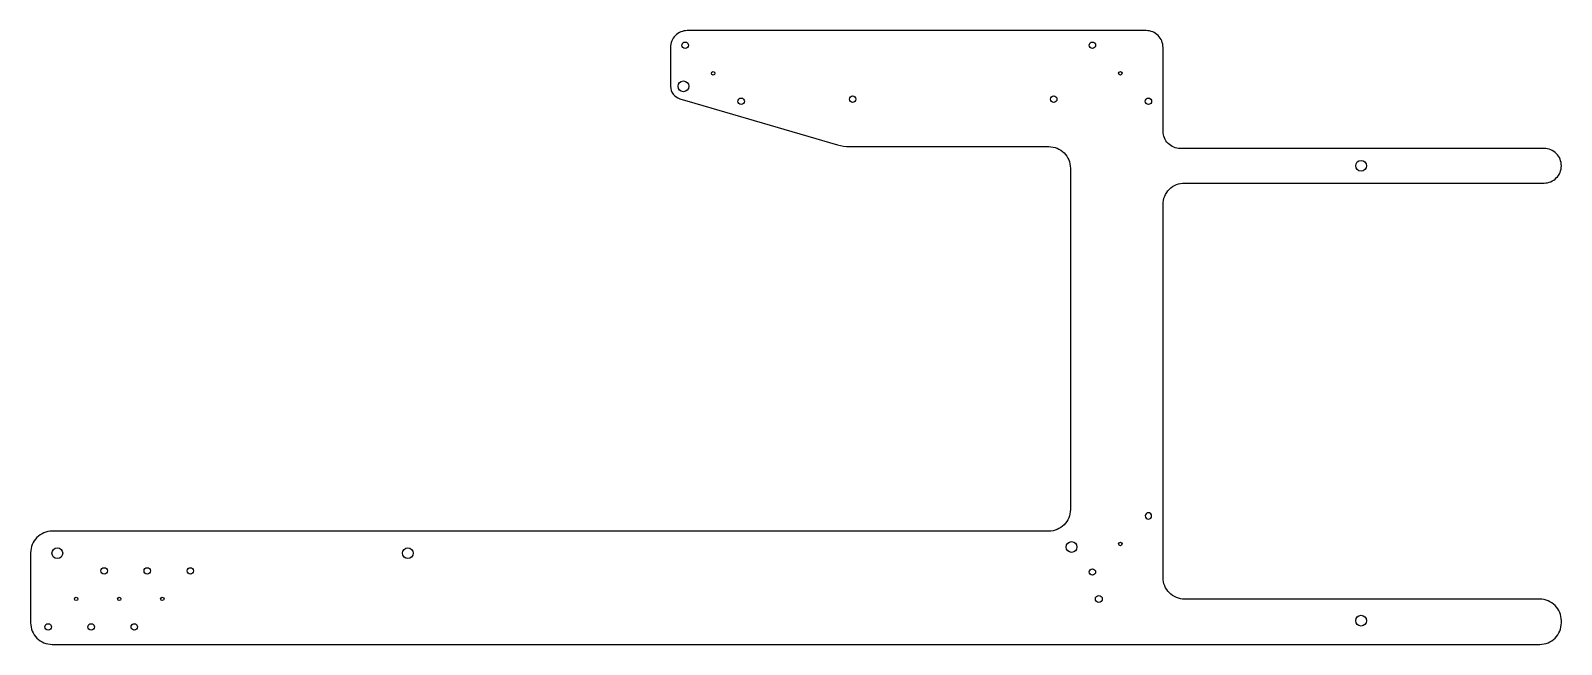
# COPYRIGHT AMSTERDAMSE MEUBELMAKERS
# Model space of a CAD drawing. Header units: millimetres. Extents: x 1918 to 2628, y 31 to 316.
import ezdxf

# ---------------------------------------------------------------- set-up
doc = ezdxf.new("R2010")
doc.units = ezdxf.units.MM

msp = doc.modelspace()

# ---------------------------------------------------------------- linework, layer by layer
msp.add_lwpolyline([(2628.4, 42.06, 0.414214), (2618.4, 52.06), (2453.55, 52.06, -0.414214), (2443.55, 62.06), (2443.55, 235.18, -0.414214), (2453.55, 245.18), (2609.06, 245.18), (2620.4, 245.18, 0.414214), (2628.4, 253.18, 0.414214), (2620.4, 261.18), (2609.06, 261.18), (2451.55, 261.18, -0.414214), (2443.55, 269.18), (2443.55, 308.12, 0.414214), (2435.77, 315.9), (2299.53, 315.9), (2222.75, 315.9, 0.414214), (2214.97, 308.12), (2214.97, 290.06, 0.332992), (2219.28, 284.3), (2226.27, 282.25), (2226.27, 282.25), (2292.43, 262.87, 0.071377), (2298.05, 262.06), (2390.54, 262.06, -0.414214), (2400.54, 252.06), (2400.54, 93.59, -0.414214), (2390.54, 83.59), (2104.55, 83.59), (1928.02, 83.59, 0.414214), (1918.02, 73.59), (1918.02, 41.06, 0.414214), (1928.02, 31.06), (2104.55, 31.06), (2388.78, 31.06), (2433.96, 31.06), (2618.4, 31.06, 0.414214), (2628.4, 41.06), (2628.4, 42.06)], format="xyb")
for points in [[(2218.47, 290.06, -1), (2223.47, 290.06, -1)], [(2532.94, 253.18, -1), (2537.94, 253.18, -1)], [(2435.69, 89.6, 1), (2437.82, 91.72, 1)], [(2398.6, 76.24, -1), (2403.6, 76.24, -1)], [(1927.92, 73.38, -1), (1932.92, 73.38, -1)], [(2090.57, 73.38, -1), (2095.57, 73.38, -1)], [(2537.94, 42.06, -1), (2532.94, 42.06, -1)]]:
    msp.add_lwpolyline(points, format="xyb", close=True)
for centre, radius in [((2221.77, 309.1), 1.5), ((2410.75, 309.1), 1.5), ((2234.77, 296.1), 0.8), ((2423.75, 296.1), 0.8), ((2247.77, 283.1), 1.5), ((2299.5, 284.08), 1.5), ((2392.8, 284.08), 1.5), ((2436.75, 283.1), 1.5), ((2423.75, 77.66), 0.8), ((1952.14, 65.16), 1.5), ((1972.14, 65.16), 1.5), ((1992.14, 65.16), 1.5), ((2410.75, 64.66), 1.5), ((1939.14, 52.16), 0.8), ((1959.14, 52.16), 0.8), ((1979.14, 52.16), 0.8), ((2413.75, 52.16), 1.6), ((1926.14, 39.16), 1.5), ((1946.14, 39.16), 1.5), ((1966.14, 39.16), 1.5)]:
    msp.add_circle(centre, radius)

doc.saveas('drawing.dxf')
